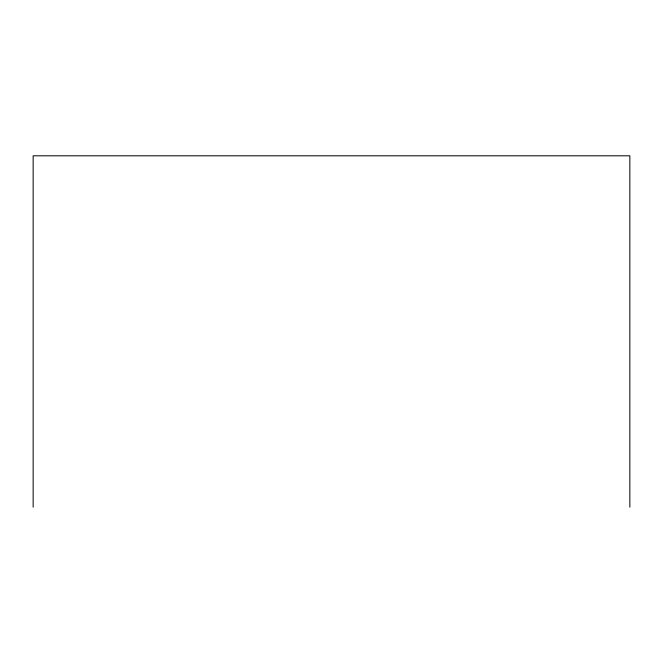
<?xml version="1.0" encoding="UTF-8"?>
<svg xmlns="http://www.w3.org/2000/svg" width="663" height="663" viewBox="0 0 663 663"><rect width="100%" height="100%" fill="white"/><g stroke="black" fill="none" stroke-linecap="round" stroke-linejoin="round"><path stroke-width="0.99" d="M629.85 507.195L629.85 155.805L33.15 155.805L33.15 507.195"/></g></svg>
